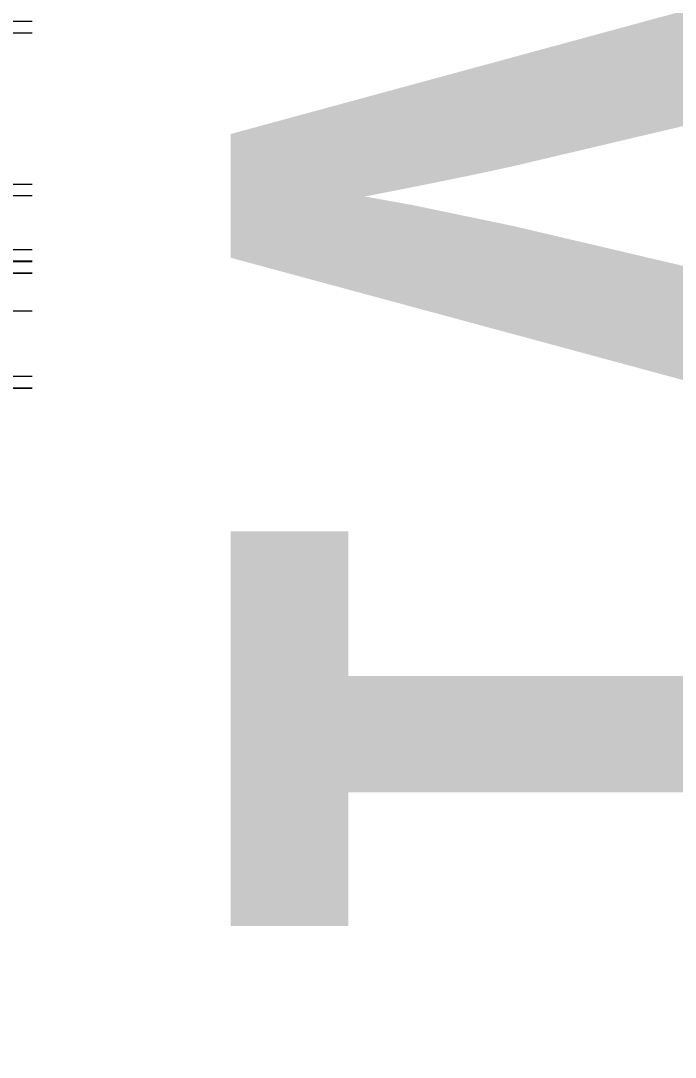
# Model space of a CAD drawing. Header units: centimetres. Extents: x -1762 to 3746, y -261 to 6534.
# Drawn here: x 2096.99 to 2113.49, y 6037.22 to 6063.38 of the extents above; entities that cross this region are included whole.
import ezdxf

# ---------------------------------------------------------------- set-up
doc = ezdxf.new("R2010")
doc.units = ezdxf.units.CM
doc.linetypes.add('_Overhead', pattern=[0.47625, 0.3175, -0.15875])
for name, color, linetype, lineweight in [('A-ANNO-NOTE', 7, 'Continuous', 9), ('A-FLOR', 7, 'Continuous', 9), ('A-WALL', 7, 'Continuous', 9), ('A-WALL-PATT', 7, 'Continuous', 35), ('S-BEAM', 7, 'Continuous', 9)]:
    doc.layers.add(name, color=color, linetype=linetype, lineweight=lineweight)
doc.styles.add('Century Gothic_B', font='GOTHICB.TTF', dxfattribs={"width": 0.8, "height": 20})

# ---------------------------------------------------------------- blocks, each defined once
blk = doc.blocks.new('Costanera Perfil Z - Parametrizado - h_22cm-1746838-Planta bodega almacenamiento congelados')
at = {"layer": 'S-BEAM', "color": 254, "true_color": 0xcccccc}
for p, q in [((8.796, 5544.139), (8.796, 5544.014)), ((8.796, 5544.139), (8.796, 5544.014)), ((8.796, 5544.014), (8.796, 5543.714)), ((8.796, 5544.014), (8.796, 5543.714)), ((10.446, 5544.139), (10.446, 5544.014)), ((10.446, 5544.139), (10.446, 5544.014)), ((10.446, 5544.014), (10.446, 5543.714)), ((10.446, 5544.014), (10.446, 5543.714)), ((10.746, 5544.014), (10.746, 5544.139)), ((10.746, 5544.139), (10.746, 5544.014)), ((10.746, 5543.714), (10.746, 5544.014)), ((10.746, 5544.014), (10.746, 5543.714)), ((8.796, 5543.714), (8.796, 5542.064)), ((8.796, 5543.714), (8.796, 5542.064)), ((10.446, 5543.714), (10.446, 5542.064)), ((10.446, 5543.714), (10.446, 5542.064)), ((10.746, 5542.064), (10.746, 5543.714)), ((10.746, 5543.714), (10.746, 5542.064)), ((8.796, 5542.064), (8.796, 5524.472)), ((8.796, 5542.064), (8.796, 5524.472)), ((10.446, 5542.064), (10.446, 5524.472)), ((10.446, 5542.064), (10.446, 5524.472)), ((10.746, 5524.472), (10.746, 5542.064)), ((10.746, 5542.064), (10.746, 5524.472))]:
    blk.add_line(p, q, dxfattribs=at)
blk = doc.blocks.new('Costanera Perfil Z - Parametrizado - h_22cm-1746684-Planta bodega almacenamiento congelados')
at = {"layer": 'S-BEAM', "color": 254, "true_color": 0xcccccc}
for p, q in [((8.796, 5549.139), (8.796, 5549.014)), ((8.796, 5549.139), (8.796, 5549.014)), ((8.796, 5549.014), (8.796, 5548.714)), ((8.796, 5549.014), (8.796, 5548.714)), ((10.446, 5549.139), (10.446, 5549.014)), ((10.446, 5549.139), (10.446, 5549.014)), ((10.446, 5549.014), (10.446, 5548.714)), ((10.446, 5549.014), (10.446, 5548.714)), ((10.746, 5549.014), (10.746, 5549.139)), ((10.746, 5549.139), (10.746, 5549.014)), ((10.746, 5548.714), (10.746, 5549.014)), ((10.746, 5549.014), (10.746, 5548.714)), ((8.796, 5548.714), (8.796, 5547.064)), ((8.796, 5548.714), (8.796, 5547.064)), ((10.446, 5548.714), (10.446, 5547.064)), ((10.446, 5548.714), (10.446, 5547.064)), ((10.746, 5547.064), (10.746, 5548.714)), ((10.746, 5548.714), (10.746, 5547.064)), ((8.796, 5547.064), (8.796, 5529.472)), ((8.796, 5547.064), (8.796, 5529.472)), ((10.446, 5547.064), (10.446, 5529.472)), ((10.446, 5547.064), (10.446, 5529.472)), ((10.746, 5529.472), (10.746, 5547.064)), ((10.746, 5547.064), (10.746, 5529.472))]:
    blk.add_line(p, q, dxfattribs=at)
blk = doc.blocks.new('Costanera Perfil Z - Parametrizado - h_22cm-V1-Planta bodega almacenamiento congelados')
at = {"layer": 'S-BEAM', "color": 254, "true_color": 0xcccccc}
for p, q in [((8.796, 5549.139), (8.796, 5549.014)), ((8.796, 5549.139), (8.796, 5549.014)), ((8.796, 5549.014), (8.796, 5548.714)), ((8.796, 5549.014), (8.796, 5548.714)), ((10.446, 5549.139), (10.446, 5549.014)), ((10.446, 5549.139), (10.446, 5549.014)), ((10.446, 5549.014), (10.446, 5548.714)), ((10.446, 5549.014), (10.446, 5548.714)), ((10.746, 5549.014), (10.746, 5549.139)), ((10.746, 5549.139), (10.746, 5549.014)), ((10.746, 5548.714), (10.746, 5549.014)), ((10.746, 5549.014), (10.746, 5548.714)), ((8.796, 5548.714), (8.796, 5547.064)), ((8.796, 5548.714), (8.796, 5547.064)), ((10.446, 5548.714), (10.446, 5547.064)), ((10.446, 5548.714), (10.446, 5547.064)), ((10.746, 5547.064), (10.746, 5548.714)), ((10.746, 5548.714), (10.746, 5547.064)), ((8.796, 5547.064), (8.796, 5529.472)), ((8.796, 5547.064), (8.796, 5529.472)), ((10.446, 5547.064), (10.446, 5529.472)), ((10.446, 5547.064), (10.446, 5529.472)), ((10.746, 5529.472), (10.746, 5547.064)), ((10.746, 5547.064), (10.746, 5529.472))]:
    blk.add_line(p, q, dxfattribs=at)
blk = doc.blocks.new('Costanera Perfil Z - Parametrizado - h_22cm-V2-Planta bodega almacenamiento congelados')
at = {"layer": 'S-BEAM', "color": 254, "true_color": 0xcccccc}
for p, q in [((8.796, 5549.139), (8.796, 5549.014)), ((8.796, 5549.139), (8.796, 5549.014)), ((8.796, 5549.014), (8.796, 5548.714)), ((8.796, 5549.014), (8.796, 5548.714)), ((10.446, 5549.139), (10.446, 5549.014)), ((10.446, 5549.139), (10.446, 5549.014)), ((10.446, 5549.014), (10.446, 5548.714)), ((10.446, 5549.014), (10.446, 5548.714)), ((10.746, 5549.014), (10.746, 5549.139)), ((10.746, 5549.139), (10.746, 5549.014)), ((10.746, 5548.714), (10.746, 5549.014)), ((10.746, 5549.014), (10.746, 5548.714)), ((8.796, 5548.714), (8.796, 5547.064)), ((8.796, 5548.714), (8.796, 5547.064)), ((10.446, 5548.714), (10.446, 5547.064)), ((10.446, 5548.714), (10.446, 5547.064)), ((10.746, 5547.064), (10.746, 5548.714)), ((10.746, 5548.714), (10.746, 5547.064)), ((8.796, 5547.064), (8.796, 5529.472)), ((8.796, 5547.064), (8.796, 5529.472)), ((10.446, 5547.064), (10.446, 5529.472)), ((10.446, 5547.064), (10.446, 5529.472)), ((10.746, 5529.472), (10.746, 5547.064)), ((10.746, 5547.064), (10.746, 5529.472))]:
    blk.add_line(p, q, dxfattribs=at)
blk = doc.blocks.new('Costanera Perfil Z - Parametrizado - h_22cm-1709968-Planta bodega almacenamiento congelados')
at = {"layer": 'S-BEAM', "color": 254, "true_color": 0xcccccc}
for p, q in [((8.796, 1943.432), (8.796, -1873.819)), ((8.796, 1943.432), (8.796, -1873.819)), ((10.446, 1943.432), (10.446, -1873.819)), ((10.446, 1943.432), (10.446, -1873.819)), ((10.746, -1873.819), (10.746, 1943.432)), ((10.746, 1943.432), (10.746, -1873.819))]:
    blk.add_line(p, q, dxfattribs=at)
blk = doc.blocks.new('Costanera Perfil Z - Parametrizado - h_22cm-V6-Planta bodega almacenamiento congelados')
at = {"layer": 'S-BEAM', "color": 254, "true_color": 0xcccccc}
for p, q in [((8.796, 1933.731), (8.796, 1933.431)), ((8.796, 1933.731), (8.796, 1933.431)), ((10.446, 1933.731), (10.446, 1933.431)), ((10.446, 1933.731), (10.446, 1933.431)), ((10.746, 1933.431), (10.746, 1933.731)), ((10.746, 1933.731), (10.746, 1933.431)), ((8.796, 1933.431), (8.796, -1873.819)), ((8.796, 1933.431), (8.796, -1873.819)), ((10.446, 1933.431), (10.446, -1873.819)), ((10.446, 1933.431), (10.446, -1873.819)), ((10.746, -1873.819), (10.746, 1933.431)), ((10.746, 1933.431), (10.746, 1929.618)), ((10.746, 1929.618), (10.746, 1927.668)), ((10.746, 1927.668), (10.746, -1873.819))]:
    blk.add_line(p, q, dxfattribs=at)
blk = doc.blocks.new('Costanera Perfil Z - Parametrizado - h_22cm-V7-Planta bodega almacenamiento congelados')
at = {"layer": 'S-BEAM', "color": 254, "true_color": 0xcccccc}
for p, q in [((8.796, 1933.731), (8.796, 1933.431)), ((8.796, 1933.731), (8.796, 1933.431)), ((10.446, 1933.731), (10.446, 1933.431)), ((10.446, 1933.731), (10.446, 1933.431)), ((10.746, 1933.431), (10.746, 1933.731)), ((10.746, 1933.731), (10.746, 1933.431)), ((8.796, 1933.431), (8.796, 1929.618)), ((8.796, 1933.431), (8.796, 1929.618)), ((10.446, 1933.431), (10.446, 1929.618)), ((10.446, 1933.431), (10.446, 1929.618)), ((10.746, 1929.618), (10.746, 1933.431)), ((10.746, 1933.431), (10.746, 1929.618)), ((8.796, 1929.618), (8.796, 1929.326)), ((8.796, 1929.618), (8.796, 1929.326)), ((10.446, 1929.618), (10.446, 1929.326)), ((10.446, 1929.618), (10.446, 1929.326)), ((10.746, 1929.326), (10.746, 1929.618)), ((10.746, 1929.618), (10.746, 1929.326)), ((8.796, 1929.326), (8.796, 1927.968)), ((8.796, 1929.326), (8.796, 1927.968)), ((10.446, 1929.326), (10.446, 1927.968)), ((10.446, 1929.326), (10.446, 1927.968)), ((10.746, 1927.968), (10.746, 1929.326)), ((10.746, 1929.326), (10.746, 1927.968)), ((8.796, 1927.968), (8.796, 1927.676)), ((8.796, 1927.968), (8.796, 1927.676)), ((10.446, 1927.968), (10.446, 1927.676)), ((10.446, 1927.968), (10.446, 1927.676)), ((10.746, 1927.676), (10.746, 1927.968)), ((10.746, 1927.968), (10.746, 1927.676)), ((8.796, 1927.668), (8.796, 1927.376)), ((8.796, 1927.668), (8.796, 1927.376)), ((10.446, 1927.668), (10.446, 1927.376)), ((10.446, 1927.668), (10.446, 1927.376)), ((10.746, 1927.376), (10.746, 1927.668)), ((10.746, 1927.668), (10.746, 1927.376)), ((8.796, 1927.376), (8.796, 1926.422)), ((8.796, 1927.376), (8.796, 1926.422)), ((10.446, 1927.376), (10.446, 1926.422)), ((10.446, 1927.376), (10.446, 1926.422)), ((10.746, 1926.422), (10.746, 1927.376)), ((10.746, 1927.376), (10.746, 1926.422)), ((8.796, 1926.422), (8.796, 1924.472)), ((8.796, 1926.422), (8.796, 1924.472)), ((10.446, 1926.422), (10.446, 1924.472)), ((10.446, 1926.422), (10.446, 1924.772)), ((10.746, 1924.472), (10.746, 1926.422)), ((10.746, 1926.422), (10.746, 1924.772)), ((10.446, 1924.772), (10.446, 1924.472)), ((10.746, 1924.772), (10.746, 1924.472)), ((8.796, 1924.472), (8.796, -1873.819)), ((8.796, 1924.472), (8.796, -1873.819)), ((10.446, 1924.472), (10.446, -1873.819)), ((10.446, 1924.472), (10.446, -1873.819)), ((10.746, -1873.819), (10.746, 1924.472)), ((10.746, 1924.472), (10.746, -1873.819))]:
    blk.add_line(p, q, dxfattribs=at)
blk = doc.blocks.new('Costanera Perfil Z - Parametrizado - h_22cm-V8-Planta bodega almacenamiento congelados')
at = {"layer": 'S-BEAM', "color": 254, "true_color": 0xcccccc}
for p, q in [((8.796, 1933.731), (8.796, 1933.431)), ((8.796, 1933.731), (8.796, 1933.431)), ((10.446, 1933.731), (10.446, 1933.431)), ((10.446, 1933.731), (10.446, 1933.431)), ((10.746, 1933.431), (10.746, 1933.731)), ((10.746, 1933.731), (10.746, 1933.431)), ((8.796, 1933.431), (8.796, 1929.618)), ((8.796, 1933.431), (8.796, 1929.618)), ((10.446, 1933.431), (10.446, 1929.618)), ((10.446, 1933.431), (10.446, 1929.618)), ((10.746, 1929.618), (10.746, 1933.431)), ((10.746, 1933.431), (10.746, 1929.618)), ((8.796, 1929.618), (8.796, 1929.326)), ((8.796, 1929.618), (8.796, 1929.326)), ((10.446, 1929.618), (10.446, 1929.326)), ((10.446, 1929.618), (10.446, 1929.326)), ((10.746, 1929.326), (10.746, 1929.618)), ((10.746, 1929.618), (10.746, 1929.326)), ((8.796, 1929.326), (8.796, 1927.968)), ((8.796, 1929.326), (8.796, 1927.968)), ((10.446, 1929.326), (10.446, 1927.968)), ((10.446, 1929.326), (10.446, 1927.968)), ((10.746, 1927.968), (10.746, 1929.326)), ((10.746, 1929.326), (10.746, 1927.968)), ((8.796, 1927.968), (8.796, 1927.676)), ((8.796, 1927.968), (8.796, 1927.676)), ((10.446, 1927.968), (10.446, 1927.676)), ((10.446, 1927.968), (10.446, 1927.676)), ((10.746, 1927.676), (10.746, 1927.968)), ((10.746, 1927.968), (10.746, 1927.676)), ((8.796, 1927.668), (8.796, 1927.376)), ((8.796, 1927.668), (8.796, 1927.376)), ((10.446, 1927.668), (10.446, 1927.376)), ((10.446, 1927.668), (10.446, 1927.376)), ((10.746, 1927.376), (10.746, 1927.668)), ((10.746, 1927.668), (10.746, 1927.376)), ((8.796, 1927.376), (8.796, 1926.422)), ((8.796, 1927.376), (8.796, 1926.422)), ((10.446, 1927.376), (10.446, 1926.422)), ((10.446, 1927.376), (10.446, 1926.422)), ((10.746, 1926.422), (10.746, 1927.376)), ((10.746, 1927.376), (10.746, 1926.422)), ((8.796, 1926.422), (8.796, 1924.772)), ((8.796, 1926.422), (8.796, 1924.772)), ((10.446, 1926.422), (10.446, 1924.772)), ((10.446, 1926.422), (10.446, 1924.772)), ((10.746, 1924.772), (10.746, 1926.422)), ((10.746, 1926.422), (10.746, 1924.772)), ((8.796, 1924.772), (8.796, 1924.472)), ((8.796, 1924.772), (8.796, 1924.472)), ((10.446, 1924.772), (10.446, 1924.472)), ((10.446, 1924.772), (10.446, 1924.472)), ((10.746, 1924.472), (10.746, 1924.772)), ((10.746, 1924.772), (10.746, 1924.472)), ((8.796, 1924.472), (8.796, -1873.819)), ((8.796, 1924.472), (8.796, -1873.819)), ((10.446, 1924.472), (10.446, -1873.819)), ((10.446, 1924.472), (10.446, -1873.819)), ((10.746, -1873.819), (10.746, 1924.472)), ((10.746, 1924.472), (10.746, -1873.819))]:
    blk.add_line(p, q, dxfattribs=at)
blk = doc.blocks.new('Costanera Perfil Z - Parametrizado - h_22cm-V9-Planta bodega almacenamiento congelados')
at = {"layer": 'S-BEAM', "color": 254, "true_color": 0xcccccc}
for p, q in [((8.796, 1933.731), (8.796, 1933.431)), ((8.796, 1933.731), (8.796, 1933.431)), ((10.446, 1933.731), (10.446, 1933.431)), ((10.446, 1933.731), (10.446, 1933.431)), ((10.746, 1933.431), (10.746, 1933.731)), ((10.746, 1933.731), (10.746, 1933.431)), ((8.796, 1933.431), (8.796, 1929.618)), ((8.796, 1933.431), (8.796, 1929.618)), ((10.446, 1933.431), (10.446, 1929.618)), ((10.446, 1933.431), (10.446, 1929.618)), ((10.746, 1929.618), (10.746, 1933.431)), ((10.746, 1933.431), (10.746, 1929.618)), ((8.796, 1929.618), (8.796, 1929.326)), ((8.796, 1929.618), (8.796, 1929.326)), ((10.446, 1929.618), (10.446, 1927.676)), ((10.446, 1929.618), (10.446, 1929.326)), ((10.746, 1929.326), (10.746, 1929.618)), ((10.746, 1929.618), (10.746, 1929.326)), ((8.796, 1929.326), (8.796, 1927.968)), ((8.796, 1929.326), (8.796, 1927.968)), ((10.446, 1929.326), (10.446, 1927.968)), ((10.746, 1927.968), (10.746, 1929.326)), ((10.746, 1929.326), (10.746, 1927.968)), ((8.796, 1927.968), (8.796, 1927.676)), ((8.796, 1927.968), (8.796, 1927.676)), ((10.446, 1927.968), (10.446, 1927.676)), ((10.746, 1927.676), (10.746, 1927.968)), ((10.746, 1927.968), (10.746, 1927.676)), ((8.796, 1927.668), (8.796, 1927.376)), ((8.796, 1927.668), (8.796, 1927.376)), ((10.446, 1927.668), (10.446, 1927.376)), ((10.446, 1927.668), (10.446, 1927.376)), ((10.746, 1927.376), (10.746, 1927.668)), ((10.746, 1927.668), (10.746, 1927.376)), ((8.796, 1927.376), (8.796, 1926.422)), ((8.796, 1927.376), (8.796, 1926.422)), ((10.446, 1927.376), (10.446, 1926.422)), ((10.446, 1927.376), (10.446, 1926.422)), ((10.746, 1926.422), (10.746, 1927.376)), ((10.746, 1927.376), (10.746, 1926.422)), ((8.796, 1926.422), (8.796, 1924.772)), ((8.796, 1926.422), (8.796, 1924.772)), ((10.446, 1926.422), (10.446, 1924.772)), ((10.446, 1926.422), (10.446, 1924.772)), ((10.746, 1924.772), (10.746, 1926.422)), ((10.746, 1926.422), (10.746, 1924.772)), ((8.796, 1924.772), (8.796, 1924.472)), ((8.796, 1924.772), (8.796, 1924.472)), ((10.446, 1924.772), (10.446, 1924.472)), ((10.446, 1924.772), (10.446, 1924.472)), ((10.746, 1924.472), (10.746, 1924.772)), ((10.746, 1924.772), (10.746, 1924.472)), ((8.796, 1924.472), (8.796, -1873.819)), ((8.796, 1924.472), (8.796, -1873.819)), ((10.446, 1924.472), (10.446, -1873.819)), ((10.446, 1924.472), (10.446, -1873.819)), ((10.746, -1873.819), (10.746, 1924.472)), ((10.746, 1924.472), (10.746, -1873.819))]:
    blk.add_line(p, q, dxfattribs=at)
blk = doc.blocks.new('Costanera Perfil Z - Parametrizado - h_22cm-V10-Planta bodega almacenamiento congelados')
at = {"layer": 'S-BEAM', "color": 254, "true_color": 0xcccccc}
for p, q in [((8.796, 1933.731), (8.796, 1933.431)), ((8.796, 1933.731), (8.796, 1933.431)), ((10.446, 1933.731), (10.446, 1933.431)), ((10.446, 1933.731), (10.446, 1933.431)), ((10.746, 1933.431), (10.746, 1933.731)), ((10.746, 1933.731), (10.746, 1933.431)), ((8.796, 1933.431), (8.796, 1929.618)), ((8.796, 1933.431), (8.796, 1929.618)), ((10.446, 1933.431), (10.446, 1929.618)), ((10.446, 1933.431), (10.446, 1929.618)), ((10.746, 1929.618), (10.746, 1933.431)), ((10.746, 1933.431), (10.746, 1929.618)), ((8.796, 1929.618), (8.796, 1929.326)), ((8.796, 1929.618), (8.796, 1929.326)), ((10.446, 1929.618), (10.446, 1929.326)), ((10.446, 1929.618), (10.446, 1929.326)), ((10.746, 1929.326), (10.746, 1929.618)), ((10.746, 1929.618), (10.746, 1929.326)), ((8.796, 1929.326), (8.796, 1927.968)), ((8.796, 1929.326), (8.796, 1927.968)), ((10.446, 1929.326), (10.446, 1927.968)), ((10.446, 1929.326), (10.446, 1927.968)), ((10.746, 1927.968), (10.746, 1929.326)), ((10.746, 1929.326), (10.746, 1927.968)), ((8.796, 1927.968), (8.796, 1927.676)), ((8.796, 1927.968), (8.796, 1927.676)), ((10.446, 1927.968), (10.446, 1927.676)), ((10.446, 1927.968), (10.446, 1927.676)), ((10.746, 1927.676), (10.746, 1927.968)), ((10.746, 1927.968), (10.746, 1927.676)), ((8.796, 1927.668), (8.796, 1927.376)), ((8.796, 1927.668), (8.796, 1927.376)), ((10.446, 1927.668), (10.446, 1927.376)), ((10.446, 1927.668), (10.446, 1927.376)), ((10.746, 1927.376), (10.746, 1927.668)), ((10.746, 1927.668), (10.746, 1927.376)), ((8.796, 1927.376), (8.796, 1926.422)), ((8.796, 1927.376), (8.796, 1926.422)), ((10.446, 1927.376), (10.446, 1926.422)), ((10.446, 1927.376), (10.446, 1926.422)), ((10.746, 1926.422), (10.746, 1927.376)), ((10.746, 1927.376), (10.746, 1926.422)), ((8.796, 1926.422), (8.796, 1924.772)), ((8.796, 1926.422), (8.796, 1924.772)), ((10.446, 1926.422), (10.446, 1924.772)), ((10.446, 1926.422), (10.446, 1924.772)), ((10.746, 1924.772), (10.746, 1926.422)), ((10.746, 1926.422), (10.746, 1924.772)), ((8.796, 1924.772), (8.796, 1924.472)), ((8.796, 1924.772), (8.796, 1924.472)), ((10.446, 1924.772), (10.446, 1924.472)), ((10.446, 1924.772), (10.446, 1924.472)), ((10.746, 1924.472), (10.746, 1924.772)), ((10.746, 1924.772), (10.746, 1924.472)), ((8.796, 1924.472), (8.796, -1873.819)), ((8.796, 1924.472), (8.796, -1873.819)), ((10.446, 1924.472), (10.446, -1873.819)), ((10.446, 1924.472), (10.446, -1873.819)), ((10.746, -1873.819), (10.746, 1924.472)), ((10.746, 1924.472), (10.746, -1873.819))]:
    blk.add_line(p, q, dxfattribs=at)
blk = doc.blocks.new('Costanera Perfil Z - Parametrizado - h_22cm-V11-Planta bodega almacenamiento congelados')
at = {"layer": 'S-BEAM', "color": 254, "true_color": 0xcccccc}
for p, q in [((8.796, 1933.731), (8.796, 1933.431)), ((8.796, 1933.731), (8.796, 1933.431)), ((10.446, 1933.731), (10.446, 1933.431)), ((10.446, 1933.731), (10.446, 1933.431)), ((10.746, 1933.431), (10.746, 1933.731)), ((10.746, 1933.731), (10.746, 1933.431)), ((8.796, 1933.431), (8.796, 1929.618)), ((8.796, 1933.431), (8.796, 1929.618)), ((10.446, 1933.431), (10.446, 1929.618)), ((10.446, 1933.431), (10.446, 1929.618)), ((10.746, 1929.618), (10.746, 1933.431)), ((10.746, 1933.431), (10.746, 1929.618)), ((8.796, 1929.618), (8.796, 1927.968)), ((8.796, 1929.618), (8.796, 1927.968)), ((10.446, 1929.618), (10.446, 1927.968)), ((10.446, 1929.618), (10.446, 1927.968)), ((10.746, 1927.968), (10.746, 1929.618)), ((10.746, 1929.618), (10.746, 1927.968)), ((8.796, 1927.968), (8.796, 1927.668)), ((8.796, 1927.968), (8.796, 1927.668)), ((10.446, 1927.968), (10.446, 1927.668)), ((10.446, 1927.968), (10.446, 1927.668)), ((10.746, 1927.668), (10.746, 1927.968)), ((10.746, 1927.968), (10.746, 1927.668)), ((8.796, 1927.668), (8.796, -1873.819)), ((8.796, 1927.668), (8.796, -1873.819)), ((10.446, 1927.668), (10.446, -1873.819)), ((10.446, 1927.668), (10.446, -1873.819)), ((10.746, -1873.819), (10.746, 1927.668)), ((10.746, 1927.668), (10.746, -1873.819))]:
    blk.add_line(p, q, dxfattribs=at)
blk = doc.blocks.new('Costanera Perfil Z - Parametrizado - h_22cm-1721966-Planta bodega almacenamiento congelados')
at = {"layer": 'S-BEAM', "color": 254, "true_color": 0xcccccc}
for p, q in [((10.446, 1929.667), (10.446, 1929.542)), ((10.446, 1929.667), (10.446, 1929.542)), ((10.446, 1929.542), (10.446, 1929.242)), ((10.446, 1929.542), (10.446, 1929.242)), ((10.746, 1929.667), (10.746, 1929.542)), ((10.746, 1929.667), (10.746, 1929.542)), ((10.746, 1929.542), (10.746, 1929.242)), ((10.746, 1929.542), (10.746, 1929.242)), ((10.446, 1929.242), (10.446, 1927.592)), ((10.446, 1929.242), (10.446, 1927.592)), ((10.746, 1929.242), (10.746, 1927.592)), ((10.746, 1929.242), (10.746, 1927.592)), ((10.446, 1927.592), (10.446, 1910)), ((10.446, 1927.592), (10.446, 1910)), ((10.746, 1927.592), (10.746, 1910)), ((10.746, 1927.592), (10.746, 1910))]:
    blk.add_line(p, q, dxfattribs=at)
blk = doc.blocks.new('Costanera Perfil Z - Parametrizado - h_22cm-1738370-Planta bodega almacenamiento congelados')
at = {"layer": 'S-BEAM', "color": 254, "true_color": 0xcccccc}
for p, q in [((8.796, 5538.263), (8.796, 5538.138)), ((8.796, 5538.263), (8.796, 5538.138)), ((10.446, 5538.263), (10.446, 5538.138)), ((10.446, 5538.263), (10.446, 5538.138)), ((10.746, 5538.138), (10.746, 5538.263)), ((10.746, 5538.263), (10.746, 5538.138)), ((8.796, 5538.138), (8.796, 5537.838)), ((8.796, 5538.138), (8.796, 5537.838)), ((10.446, 5538.138), (10.446, 5537.838)), ((10.446, 5538.138), (10.446, 5537.838)), ((10.746, 5537.838), (10.746, 5538.138)), ((10.746, 5538.138), (10.746, 5537.838)), ((8.796, 5537.838), (8.796, 5536.188)), ((8.796, 5537.838), (8.796, 5536.188)), ((10.446, 5537.838), (10.446, 5536.188)), ((10.446, 5537.838), (10.446, 5536.188)), ((10.746, 5536.188), (10.746, 5537.838)), ((10.746, 5537.838), (10.746, 5536.188)), ((8.796, 5536.188), (8.796, 5518.596)), ((8.796, 5536.188), (8.796, 5518.596)), ((10.446, 5536.188), (10.446, 5518.596)), ((10.446, 5536.188), (10.446, 5518.596)), ((10.746, 5518.596), (10.746, 5536.188)), ((10.746, 5536.188), (10.746, 5518.596))]:
    blk.add_line(p, q, dxfattribs=at)
blk = doc.blocks.new('Costanera Perfil Z - Parametrizado - h_22cm-V37-Planta bodega almacenamiento congelados')
at = {"layer": 'S-BEAM', "color": 254, "true_color": 0xcccccc}
for p, q in [((8.796, 5549.139), (8.796, 5549.014)), ((8.796, 5549.139), (8.796, 5549.014)), ((8.796, 5549.014), (8.796, 5548.714)), ((8.796, 5549.014), (8.796, 5548.714)), ((10.446, 5549.139), (10.446, 5549.014)), ((10.446, 5549.139), (10.446, 5549.014)), ((10.446, 5549.014), (10.446, 5548.714)), ((10.446, 5549.014), (10.446, 5548.714)), ((10.746, 5549.014), (10.746, 5549.139)), ((10.746, 5549.139), (10.746, 5549.014)), ((10.746, 5548.714), (10.746, 5549.014)), ((10.746, 5549.014), (10.746, 5548.714)), ((8.796, 5548.714), (8.796, 5547.064)), ((8.796, 5548.714), (8.796, 5547.064)), ((10.446, 5548.714), (10.446, 5547.064)), ((10.446, 5548.714), (10.446, 5547.064)), ((10.746, 5547.064), (10.746, 5548.714)), ((10.746, 5548.714), (10.746, 5547.064)), ((8.796, 5547.064), (8.796, 5529.472)), ((8.796, 5547.064), (8.796, 5529.472)), ((10.446, 5547.064), (10.446, 5529.472)), ((10.446, 5547.064), (10.446, 5529.472)), ((10.746, 5529.472), (10.746, 5547.064)), ((10.746, 5547.064), (10.746, 5529.472))]:
    blk.add_line(p, q, dxfattribs=at)
blk = doc.blocks.new('Costanera Perfil Z - Parametrizado - h_22cm-V38-Planta bodega almacenamiento congelados')
at = {"layer": 'S-BEAM', "color": 254, "true_color": 0xcccccc}
for p, q in [((8.796, 5549.139), (8.796, 5549.014)), ((8.796, 5549.139), (8.796, 5549.014)), ((8.796, 5549.014), (8.796, 5548.714)), ((8.796, 5549.014), (8.796, 5548.714)), ((10.446, 5549.139), (10.446, 5549.014)), ((10.446, 5549.139), (10.446, 5549.014)), ((10.446, 5549.014), (10.446, 5548.714)), ((10.446, 5549.014), (10.446, 5548.714)), ((10.746, 5549.014), (10.746, 5549.139)), ((10.746, 5549.139), (10.746, 5549.014)), ((10.746, 5548.714), (10.746, 5549.014)), ((10.746, 5549.014), (10.746, 5548.714)), ((8.796, 5548.714), (8.796, 5547.064)), ((8.796, 5548.714), (8.796, 5547.064)), ((10.446, 5548.714), (10.446, 5547.064)), ((10.446, 5548.714), (10.446, 5547.064)), ((10.746, 5547.064), (10.746, 5548.714)), ((10.746, 5548.714), (10.746, 5547.064)), ((8.796, 5547.064), (8.796, 5529.472)), ((8.796, 5547.064), (8.796, 5529.472)), ((10.446, 5547.064), (10.446, 5529.472)), ((10.446, 5547.064), (10.446, 5529.472)), ((10.746, 5529.472), (10.746, 5547.064)), ((10.746, 5547.064), (10.746, 5529.472))]:
    blk.add_line(p, q, dxfattribs=at)
blk = doc.blocks.new('PQ_RVR_EST-01_ZZ_ZZ_MO_T_A_rvt-1-Planta bodega almacenamiento congelados')
at = {"layer": 'A-FLOR', "color": 254, "linetype": '_Overhead', "true_color": 0xd4d4d4}
for p, q in [((2106.256, 6063.359), (2106.257, 6063.059)), ((2106.257, 6063.059), (2106.256, 6063.359)), ((2106.257, 6063.059), (2106.265, 6059.246)), ((2106.265, 6059.246), (2106.257, 6063.059)), ((2106.265, 6059.246), (2106.265, 6058.954)), ((2106.265, 6058.954), (2106.265, 6059.246)), ((2106.265, 6058.954), (2106.268, 6057.596)), ((2106.268, 6057.596), (2106.265, 6058.954)), ((2106.268, 6057.596), (2106.269, 6057.304)), ((2106.269, 6057.304), (2106.268, 6057.596)), ((2106.269, 6057.296), (2106.269, 6057.004)), ((2106.269, 6057.004), (2106.269, 6057.296)), ((2106.269, 6057.004), (2106.271, 6056.05)), ((2106.271, 6056.05), (2106.269, 6057.004)), ((2106.271, 6056.05), (2106.275, 6054.4)), ((2106.275, 6054.4), (2106.271, 6056.05)), ((2106.275, 6054.4), (2106.275, 6054.1)), ((2106.275, 6054.1), (2106.275, 6054.4)), ((2106.275, 6054.1), (2111.163, 3704.016)), ((2111.163, 3704.016), (2106.275, 6054.1))]:
    blk.add_line(p, q, dxfattribs=at)
at = {"layer": 'S-BEAM', "color": 254, "lineweight": 9, "true_color": 0xd4d4d4, "rotation": 269.9999999999994}
for name, p in [('Costanera Perfil Z - Parametrizado - h_22cm-1721966-Planta bodega almacenamiento congelados', (183.571, 6073.805)), ('Costanera Perfil Z - Parametrizado - h_22cm-1746838-Planta bodega almacenamiento congelados', (-3430.901, 6068.042)), ('Costanera Perfil Z - Parametrizado - h_22cm-1746684-Planta bodega almacenamiento congelados', (-3435.901, 6067.75)), ('Costanera Perfil Z - Parametrizado - h_22cm-V1-Planta bodega almacenamiento congelados', (-3435.901, 6064.846)), ('Costanera Perfil Z - Parametrizado - h_22cm-V2-Planta bodega almacenamiento congelados', (-3435.901, 6064.846)), ('Costanera Perfil Z - Parametrizado - h_22cm-1738370-Planta bodega almacenamiento congelados', (-3425.024, 6064.846)), ('Costanera Perfil Z - Parametrizado - h_22cm-V37-Planta bodega almacenamiento congelados', (-3435.901, 6064.846)), ('Costanera Perfil Z - Parametrizado - h_22cm-V38-Planta bodega almacenamiento congelados', (-3435.901, 6064.846))]:
    blk.add_blockref(name, p, dxfattribs=at)
at = {"layer": 'S-BEAM', "color": 254, "lineweight": 9, "true_color": 0xd4d4d4}
for name in ['Costanera Perfil Z - Parametrizado - h_22cm-1709968-Planta bodega almacenamiento congelados', 'Costanera Perfil Z - Parametrizado - h_22cm-V6-Planta bodega almacenamiento congelados', 'Costanera Perfil Z - Parametrizado - h_22cm-V7-Planta bodega almacenamiento congelados', 'Costanera Perfil Z - Parametrizado - h_22cm-V8-Planta bodega almacenamiento congelados', 'Costanera Perfil Z - Parametrizado - h_22cm-V9-Planta bodega almacenamiento congelados', 'Costanera Perfil Z - Parametrizado - h_22cm-V10-Planta bodega almacenamiento congelados', 'Costanera Perfil Z - Parametrizado - h_22cm-V11-Planta bodega almacenamiento congelados']:
    blk.add_blockref(name, (2102.367, 4129.628), dxfattribs=at)
blk = doc.blocks.new('PQ_RVR_ARQ-01_ZZ_ZZ_MO_T_A_rvt-1-Planta bodega almacenamiento congelados')
at = {"layer": 'A-WALL-PATT', "lineweight": 9, "true_color": 0xdddddd}
blk.add_hatch(color=254, dxfattribs=at).paths.add_polyline_path([(2113.238, 2255.809), (2113.738, 2255.809), (2113.738, 6087.713), (2113.238, 6087.713), (2113.238, 2503.457)])
at = {"layer": 'A-WALL', "color": 253, "lineweight": 18, "true_color": 0xaaaaaa}
for p, q in [((2113.238, 6087.713), (2113.238, 2255.809)), ((2112.488, 6063.059), (2112.488, 6063.359)), ((2112.488, 6059.246), (2112.488, 6063.059)), ((2112.488, 6058.954), (2112.488, 6059.246)), ((2112.488, 6057.596), (2112.488, 6058.954)), ((2112.488, 6057.304), (2112.488, 6057.596)), ((2112.488, 6057.004), (2112.488, 6057.296)), ((2112.488, 6056.05), (2112.488, 6057.004)), ((2112.488, 6054.4), (2112.488, 6056.05)), ((2112.488, 6054.1), (2112.488, 6054.4)), ((2112.488, 2255.809), (2112.488, 6054.1))]:
    blk.add_line(p, q, dxfattribs=at)

msp = doc.modelspace()

# ---------------------------------------------------------------- linework, layer by layer
at = {"layer": 'A-ANNO-NOTE', "color": 1, "lineweight": 25, "true_color": 0xff0000}
msp.add_circle((2113.738, 6059.287), 39.688, dxfattribs=at)

# ---------------------------------------------------------------- block references
at = {"lineweight": 5}
for name in ['PQ_RVR_ARQ-01_ZZ_ZZ_MO_T_A_rvt-1-Planta bodega almacenamiento congelados', 'PQ_RVR_EST-01_ZZ_ZZ_MO_T_A_rvt-1-Planta bodega almacenamiento congelados']:
    msp.add_blockref(name, (0, 0), dxfattribs=at)

# ---------------------------------------------------------------- next in the draw order: texts
at = {"layer": 'A-ANNO-NOTE', "color": 1, "lineweight": 25, "true_color": 0xff0000, "insert": (2122.282, 6081.558), "char_height": 20, "width": 56.4388, "attachment_point": 1, "rotation": 270, "style": 'Century Gothic_B', "bg_fill": 3, "box_fill_scale": 1.25, "bg_fill_color": 256, "bg_fill_true_color": 13158600, "bg_fill_transparency": 0}
msp.add_mtext('CV1', dxfattribs=at)

doc.saveas('drawing.dxf')
